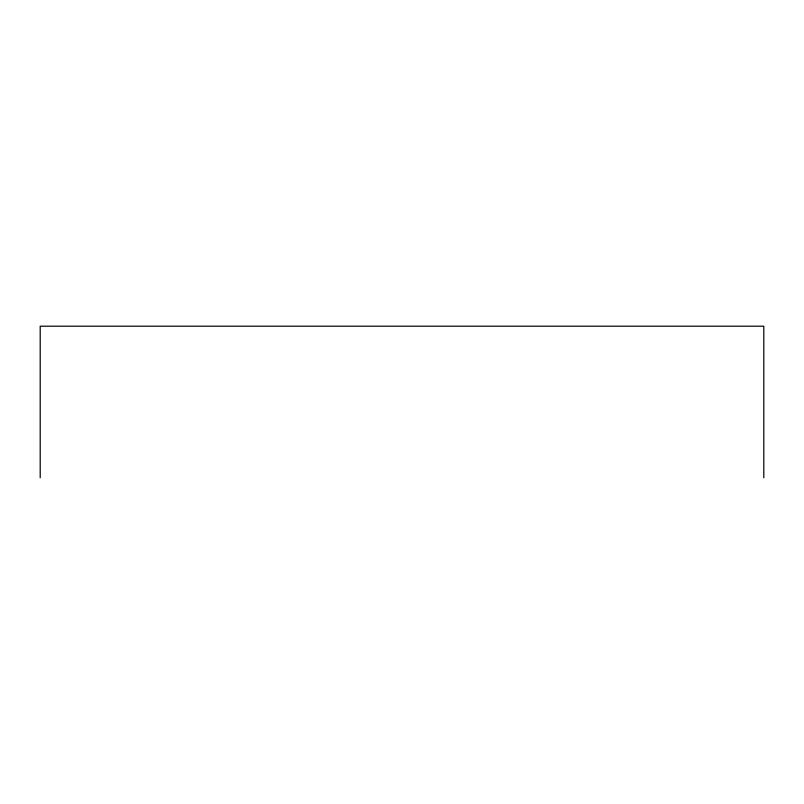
<?xml version="1.0" encoding="UTF-8"?>
<svg xmlns="http://www.w3.org/2000/svg" width="804" height="804" viewBox="0 0 804 804"><rect width="100%" height="100%" fill="white"/><g stroke="black" fill="none" stroke-linecap="round" stroke-linejoin="round"><path stroke-width="1.21" d="M763.8 477.797L763.8 326.203L40.2 326.203L40.2 477.797"/></g></svg>
